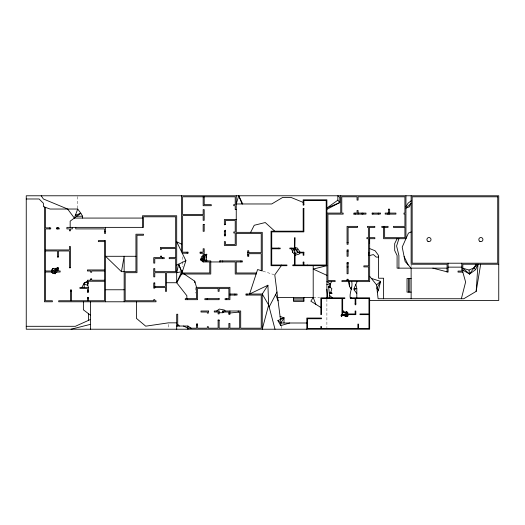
<?xml version="1.0" encoding="UTF-8"?>
<svg xmlns="http://www.w3.org/2000/svg" width="525" height="525" viewBox="0 0 525 525"><rect width="100%" height="100%" fill="white"/><g stroke="black" fill="none" stroke-linecap="round" stroke-linejoin="round"><path stroke-width="0.39" stroke-dasharray="2.62 1.97" d="M313.202 297.458L319.646 297.458M263.045 271.222L273.998 274.621M281.295 326.045L281.597 328.427M195.182 287.529L195.576 293.088M411.134 265.013L411.134 266.582M326.891 299.053L326.891 327.666M182.621 256.856L182.621 261.516M182.621 261.772L182.621 266.923M168.446 324.437L168.446 328.427M77.713 196.56L77.713 208.261"/><path stroke-width="0.79" d="M368.629 255.504L368.826 252.302M369.364 243.502L369.652 238.698L374.843 238.698L374.843 237.668L369.403 237.668L369.403 227.404L374.798 227.404L374.798 226.373L367.454 226.373L367.454 227.404L368.379 227.404L368.379 237.668L366.896 237.668L366.896 238.698L368.629 238.698L368.629 265.873L363.858 265.873L363.858 266.897L368.629 266.897L368.629 280.586L341.959 280.586L341.959 281.617L369.652 281.617L369.652 238.698M289.695 323L280.744 325.605L280.908 323L274.778 274.864L281.295 265.696L281.288 265.013M369.652 276.255L376.537 284.852L378.092 298.738L463.805 298.738L476.168 291.375L477.993 264.233L473.904 267.921L469.58 274.03L462.814 270.132M476.168 291.375L480.677 264.233M104.521 240.601L104.521 300.753L58.708 300.753L58.708 301.783L156.023 301.783L156.023 300.753L154.77 300.753L154.77 299.637L153.74 299.637L153.74 300.753L125.18 300.753L125.18 272.692L136.972 272.692L136.972 235.246L143.502 235.246L143.502 234.216L135.942 234.216L135.942 271.661L121.432 271.661L124.156 256.292L124.156 301.783M206.154 257.565L206.811 254.244L204.186 254.697L205.675 255.478L206.916 260.925M326.891 275.33L313.202 269.076L326.891 265.696L292.76 265.696L292.76 265.013L294.407 265.013L295.089 237.753L294.407 237.753L294.407 248.784M294.407 254.212L292.642 252.276L293.35 248.784M54.022 273.125L55.086 273.781L55.519 272.757M154.77 287.418L165.473 287.418L165.473 291.349L166.504 291.349L166.504 272.692L176.695 272.692L178.671 264.193L185.889 260.682L176.695 241.789L181.598 244.177M377.357 292.182L378.427 290.312L380.612 281.361L371.392 278.427M461.363 298.738L465.616 281.997L462.814 272.101L462.814 264.233L498.75 264.233M330.822 292.202L331.977 293.232L329.287 292.917L330.822 292.202L331.866 288.665L328.538 286.086L329.825 297.832M185.889 260.682L182.621 270.795L182.621 272.987L209.738 272.987L209.738 261.949L203.162 261.949L200.629 259.928L201.613 256.627L203.162 255.577M242.753 203.969L238.724 195.779L236.25 203.969L271.714 203.969L282.627 197.459L291.093 197.459L303.181 202.394M204.698 258.372L205.551 260.925L202.059 258.595L203.162 260.046L204.186 260.046L204.698 258.372L204.186 256.627L203.162 256.627L202.059 258.595L203.162 260.997M398.902 238.698L396.585 245.995L398.902 255.504L398.902 268.144M342.667 314.639L340.974 315.197L341.355 316.358L341.978 314.639L341.978 298.515L321.503 298.515L321.503 314.639L320.821 314.639L320.821 297.832L344.813 297.832L344.813 298.515L342.667 298.515L342.667 314.639L344.105 315.171L346.27 314.639L355.819 314.639L355.819 311.017L355.136 311.017L355.136 313.957L346.27 313.957L345.279 313.136L342.667 312.355L343.731 311.83L343.731 312.67M142.472 218.072L74.333 218.072L77.713 209.035L50.039 209.035L43.385 206.62L43.385 203.267L39.099 198.982L26.25 198.982M351.737 281.617C353.056 287.588 349.04 292.628 350.339 298.515L355.136 298.515L355.136 304.769L355.819 304.769L355.819 298.515L368.97 298.515L368.97 313.957L359.986 313.957L359.986 314.639L368.97 314.639L368.97 328.538L321.503 328.538L321.503 326.478L320.821 326.478L320.821 328.538L307.479 328.538L307.479 318.747L321.503 318.747L321.503 318.058L306.797 318.058L306.797 329.221M348.377 314.639L347.734 316.24L346.539 316.68L343.632 315.479M51.503 270.985L52.566 268.373L55.801 268.373L58.452 267.533L58.452 270.985L60.165 270.985L60.165 272.009L54.16 272.219L53.137 270.644L55.243 269.279L57.094 269.85L57.428 270.985L53.137 270.644M295.089 253.693L298.508 252.341L296.848 251.134L297.498 249.572L295.089 248.784L289.82 248.784L289.82 248.095L294.407 248.095M410.832 203.497L409.382 206.824L405.95 208.162L411.134 203.28M476.168 264.233L473.904 267.921L469.022 270.06L462.814 268.17L469.58 274.03L475.604 269.673L477.993 264.233M356.81 293.488L354.08 289.82L354.08 288.402L357.079 281.617M186.854 298.653L186.854 295.726L176.695 282.732L181.598 271.694L178.671 264.193L176.695 265.099M397.09 238.698L394.688 243.607L394.688 250.517L397.09 255.504L397.09 268.144L447.07 268.144M250.642 232.352L254.238 225.271L265.25 222.541L274.778 231.184M269.148 306.941L276.964 292.031M81.913 287.405L84.203 283.047L87.406 281.157M166.504 282.732L176.695 282.732L181.598 274.017L181.598 270.795L182.621 270.795M206.233 260.925L206.725 260.085M331.564 281.617L328.663 287.26L330.612 287.556M283.992 323L283.992 317.868L277.915 320.578L280.908 323L283.992 317.868L280.068 316.424M405.95 206.548L408.155 203.096L411.134 200.852M267.914 285.226L262.257 294.033L262.257 329.221L268.642 305.018L267.914 285.226L249.585 294.033L257.598 269.528L262.257 270.979L262.257 232.352L236.25 232.352L236.25 195.779M58.026 228.9L58.761 227.876L59.41 228.9L56.634 228.9L56.634 227.876L58.761 227.876M84.203 283.651L84.932 282.831M205.675 255.478L206.811 254.244M300.156 252.886L298.928 254.212L295.089 255.183M351.737 287.201L350.654 288.284L351.737 288.592M224.365 231.157L225.396 230.186L225.396 235.869L224.365 235.869L224.365 231.157L225.396 230.757M345.312 312.355L346.408 311.345L347.76 312.506L347.76 313.957L345.312 312.355L342.667 311.469M358.083 214.115L358.083 210.512L357.053 210.512L357.053 213.091L353.896 213.091L353.896 214.115L355.084 213.091L355.596 214.115M376.537 284.852L380.612 281.361L376.924 288.291L378.427 290.312M57.094 269.85L54.16 272.219M52.034 269.679L53.694 268.373M216.707 311.003L219.26 309.067L224.306 310.006L225.264 311.003M337.851 200.163L326.891 208.018L339.793 202.552L339.793 197.393L337.851 195.779L337.851 200.163L339.793 202.552L326.891 209.317M341.355 316.358L342.667 315.479L346.093 315.479L347.734 316.24L346.867 314.639L346.093 315.479L346.539 316.68L344.571 315.479M326.891 297.832L326.891 199.808L303.181 199.808L303.181 204.98L303.87 204.553M51.457 272.009L52.657 273.125L54.882 273.125L56.825 272.009M347.76 312.506L346.539 313.156L346.408 311.345M219.135 312.729L222.561 312.729L223.899 312.027M354.08 289.82L356.81 288.402L355.819 284.465M56.982 228.224L57.697 227.876L56.634 228.172L57.33 228.9L56.634 228.611L56.982 228.644M90.49 319.469L75.37 326.307L26.25 326.307M247.715 252.669L261.233 252.669L261.233 233.376L236.25 233.376L236.25 245.438L224.365 245.438L224.365 241.612L225.396 241.612L225.396 244.414L235.22 244.414L235.22 232.988L233.776 232.988L233.776 231.965L235.22 231.965L235.22 220.539L225.396 220.539L225.396 224.339L224.365 224.805L224.365 219.516L236.25 219.516M411.134 231.965L408.45 233.093L402.209 247.058L405.103 261.496L411.134 268.144L411.134 298.738M280.409 319.075L283.992 317.868M280.389 318.951L281.833 318.517M87.406 282.102L84.203 283.047L84.203 287.405M369.652 255.524L373.373 254.579L376.215 257.092L378.584 257.092M71.046 329.221L90.49 324.345M54.62 273.669L55.368 273.486M176.695 272.692L181.598 271.694M326.891 284.504L330.258 283.854L326.891 281.617L335.114 281.617L335.114 280.586L327.922 280.586L327.922 214.115L343.186 214.115L343.186 213.091L341.782 213.091L341.782 196.803L357.053 196.803L357.053 200.11L358.083 200.11L358.083 196.803L404.919 196.803L404.919 213.091L403.955 213.091L403.955 214.115L404.919 214.115L404.919 226.373L393.461 226.373L393.461 227.404L404.919 227.404L404.919 237.668L384.635 237.668L384.635 226.373M183.514 326.032L187.911 328.197L196.547 328.197L196.547 323.859L197.571 323.859L197.571 328.197L207.329 328.197L207.329 326.681L208.353 326.681L208.353 328.197L218.111 328.197L218.111 319.902L219.135 319.902L219.135 328.197L228.887 328.197L228.887 323.446L229.917 323.446L229.917 328.197L239.669 328.197L239.669 312.027L228.887 313.117M329.352 293.521L331.977 293.232M343.153 314.816L346.27 314.639L346.27 313.957M347.064 266.936L348.095 266.897M303.181 204.98L303.87 204.98L303.87 200.498L326.209 200.498L326.209 265.013L303.87 265.013M388.625 209.167L389.648 209.167L389.648 214.115M236.25 209.514L235.22 209.514L235.22 205.695L233.697 205.695L233.697 204.665L235.22 204.665L235.22 196.803L182.621 196.803L182.621 214.581L203.162 214.581L203.162 209.632L204.186 209.632L204.186 220.323L203.162 220.323L203.162 215.604L182.621 215.604L182.621 252.177L188.121 252.177L188.121 253.201L182.247 253.201M326.891 213.091L340.758 213.091L340.758 195.779M358.083 213.091L365.991 213.091L365.991 214.115L353.896 214.115M388.658 213.091L385.199 213.091L385.199 214.115L395.916 214.115L395.916 213.091L389.648 213.091M82.569 216.215L76.847 216.215L75.429 215.145L80.837 213.262L82.569 216.215L82.569 218.072M224.365 224.339L225.396 224.339M383.611 227.404L381.833 227.404L381.833 226.373L388.06 226.373L388.06 227.404L384.635 227.404M104.521 231.394L105.545 231.394M224.365 234.885L225.396 234.885M104.521 241.625L98.359 241.625L98.359 240.601L105.545 240.601L105.545 301.783M347.064 242.576L348.095 242.576M271.733 248.095L280.206 248.095L280.206 248.784L271.733 248.784M45.452 249.946L69.398 249.946L69.398 246.52L70.429 246.52L70.429 267.809L69.398 267.809L69.398 250.97L58.452 250.97L58.452 257.184L57.428 257.184L57.428 250.97L45.452 250.97M347.064 251.153L348.095 251.153M294.407 252.203L295.089 252.203L295.089 265.013L303.181 265.013L303.181 262.008L303.87 262.008L303.87 265.696M247.715 254.927L248.738 254.927M135.942 256.292L105.545 256.292L121.432 271.661M57.428 256.364L58.452 256.364M210.768 261.949L235.22 261.949L235.22 274.017L256.134 274.017M303.181 262.828L303.87 262.828M347.064 263.662L348.095 263.662M448.094 267.14L461.783 267.14M69.398 267.461L70.429 267.461M57.428 268.537L58.452 268.537M104.521 269.955L87.406 269.955L87.406 270.985L90.654 270.985L90.654 272.265L91.685 272.265L91.685 270.985L104.521 270.985M45.452 270.985L52.29 270.985L52.657 273.125M45.452 272.009L52.29 272.009L53.261 273.125M432.849 268.144L448.094 272.101L448.094 263.202M462.814 272.101L458.036 272.101L458.036 271.077L461.783 271.077L461.783 263.202M181.598 272.593L182.044 272.593L178.671 264.193M256.469 272.987L236.25 272.987L236.25 261.949L242.379 261.949L242.379 260.925L219.384 260.925L219.384 261.949M181.598 274.017L210.768 274.017L210.768 260.925L204.186 260.925L204.186 248.752L203.162 248.752L203.162 252.177L200.025 252.177L200.025 253.201L203.162 253.201L203.162 256.627L204.186 260.046M411.134 278.434L407.026 278.434L407.026 292.123L411.134 292.123M90.654 279.549L91.685 279.549M347.064 279.93L348.095 279.93M104.521 280.219L91.685 280.219L91.685 278.768L90.654 278.768L90.654 280.219L87.406 280.219L87.406 283.986L88.43 287.405L88.43 292.392L87.406 292.392L87.406 288.435L79.951 288.435L79.951 287.405L88.43 287.405M104.521 281.243L88.43 281.243L88.43 283.986L87.406 283.986M154.77 286.387L165.473 286.387L165.473 272.692L154.77 272.692L154.77 276.846L153.74 276.846L153.74 268.583L154.77 268.583L154.77 271.661L175.665 271.661L175.665 258.654L169.207 258.654L169.207 257.631L175.665 257.631L175.665 248.45L161.418 248.45L161.418 249.388L160.394 249.388L160.394 247.426L175.665 247.426L175.665 216.805L143.502 216.805L143.502 227.371L66.892 227.371L66.892 228.9L69.398 228.9L69.398 230.816L70.429 230.816L70.429 228.9L72.319 228.9L72.319 227.371M196.547 287.359L229.917 287.359L229.917 299.677L225.094 299.677L225.094 298.653L228.887 298.653L228.887 288.382L219.135 288.382L219.135 291.322L218.111 291.322L218.111 288.382L197.571 288.382L197.571 299.677L185.259 299.677L185.259 298.653L196.547 298.653L196.547 287.359L194.729 281.17L182.621 272.987M354.08 288.402L356.81 288.402L356.81 297.832M105.545 289.767L124.156 289.767M70.429 290.994L71.453 290.994M87.406 291.08L88.43 291.08M229.917 294.033L237.07 294.033L237.07 295.057L229.917 295.057M277.659 297.458L313.202 297.458L315.84 304.323M350.339 297.832L369.652 297.832L369.652 329.221L26.25 329.221L26.25 195.779L498.75 195.779L498.75 300.451L369.652 300.451M87.406 298.128L88.43 298.128M293.632 298.83L303.903 298.83M293.632 300.195L303.903 300.195M355.136 303.719L355.819 303.719M342.667 310.82L343.435 310.82L343.987 311.916M222.561 312.027L228.887 312.027L228.887 314.429L229.917 314.429L229.917 311.003M218.111 320.618L219.135 320.618M176.695 322.842L168.446 322.842L145.72 326.176L136.428 318.38L136.428 301.783M280.908 323L306.797 323M196.547 324.824L197.571 324.824M176.695 326.032L187.911 326.032L191.1 328.197M200.629 259.928L201.659 260.052L202.624 261.522M295.089 247.59L297.321 248.043L300.156 252.203M84.203 284.248L87.787 285.246M203.674 260.046L202.939 259.757L203.162 260.321M369.652 248.561L375.126 250.779L378.584 255.504L378.584 278.23L383.611 278.23L383.611 298.738M55.801 268.373L57.428 269.259M56.405 270.414L57.428 270.985L57.428 267.533M320.821 307.44L310.859 301.199L313.202 297.458L313.202 265.696M294.748 250.491L293.705 249.821L295.089 248.784L296.848 251.134M90.49 315.203L83.383 309.822L83.383 301.783M329.556 295.372L332.43 297.832M177.719 324.384L179.373 326.032M473.904 267.921L475.604 269.673M341.978 314.639L342.667 315.479M51.772 270.329L52.29 270.985M74.333 218.072L67.646 209.035L43.385 198.982L41.226 195.779M77.713 209.035L80.837 213.262L70.16 221.169L70.16 227.371M348.351 281.617L349.545 286.512L351.402 289.485M200.957 258.832L201.659 260.052M277.915 320.578L280.744 325.605M404.119 256.581L408.115 264.823M238.724 195.779L242.084 203.969M275.678 294.492L278.086 300.818M54.882 273.125L55.086 273.781M291.585 248.784L292.642 252.276M55.243 269.279L55.716 272.009M275.008 329.221L268.642 305.018L262.257 294.033L245.903 294.033L245.903 295.057L261.233 295.057L261.233 328.197L240.699 328.197L240.699 311.003L222.561 311.003L222.561 312.729M469.022 270.06L469.58 274.03M326.891 289.288L327.836 297.832M194.729 281.17L194.841 282.758M349.315 281.617L349.545 286.512M447.07 272.101L447.07 264.233L411.134 264.233L411.134 195.779M409.762 278.434L409.762 292.123M408.391 278.434L408.391 292.123M405.95 195.779L405.95 238.698L383.611 238.698L383.611 226.373M388.658 209.167L388.625 214.115M387.627 213.091L387.627 214.115M378.269 213.091L378.269 214.115M372.835 213.091L372.835 214.115M362.919 213.091L362.919 214.115M362.033 213.091L362.033 214.115M358.555 328.538L358.555 324.109L357.873 324.109L357.873 328.538M351.553 297.832L351.553 298.515M348.095 280.586L348.095 279.267L347.064 279.267L347.064 280.586M330.409 283.598L330.409 287.378M307.289 265.013L307.289 265.696M303.903 297.458L303.903 301.567L293.632 301.567L293.632 297.458M297.938 251.665L297.938 252.499M293.882 265.013L293.882 265.696M291.113 248.095L291.113 248.784M278.591 248.095L278.591 248.784M261.233 270.657L261.233 253.693L248.738 253.693L248.738 256.377L247.715 256.377L247.715 250.76L248.738 250.76L248.738 252.669M246.96 294.033L246.96 295.057M240.896 260.925L240.896 261.949M238.265 311.003L238.265 312.027M234.878 294.033L234.878 295.057M226.629 298.653L226.629 299.677M222.659 260.925L222.659 261.949M220.323 260.925L220.323 261.949M207.198 298.653L207.198 299.677M204.186 196.803L204.186 204.665L211.273 204.665L211.273 205.695L203.162 205.695L203.162 196.803M203.162 260.046L203.162 261.949M200.911 252.177L200.911 253.201M187.911 326.032L187.911 329.221M187.366 298.653L187.366 299.677M187.215 252.177L187.215 253.201M181.598 195.779L181.598 251.862M177.719 326.032L177.719 314.239L176.695 314.239L176.695 329.221M176.695 282.732L176.695 215.775L142.472 215.775L142.472 227.371M162.599 257.631L162.599 258.654M105.545 227.371L105.545 233.402L104.521 233.402L104.521 228.9L75.738 228.9L75.738 227.371M90.49 301.783L90.49 329.221M88.469 313.674L88.469 320.388M88.43 300.753L88.43 297.367L87.406 297.367L87.406 300.753M71.453 300.753L71.453 289.905L70.429 289.905L70.429 300.753M49.514 227.876L49.514 228.9M45.452 207.375L45.452 227.876L50.715 227.876L50.715 228.9L45.452 228.9L45.452 300.753L52.369 300.753L52.369 301.783L44.422 301.783L44.422 207.001M497.726 196.803L412.158 196.803L412.158 263.202L497.726 263.202L497.726 196.803M303.87 208.405L303.181 208.405L303.181 231.184L271.051 231.184L271.051 265.696L286.919 265.696L286.919 265.013L271.733 265.013L271.733 231.866L303.87 231.866L303.87 208.405M380.244 213.091L372.087 213.091L372.087 214.115L380.244 214.115L380.244 213.091M204.186 224.49L203.162 224.49L203.162 231.315L204.186 231.315L204.186 224.49M357.525 226.373L347.064 226.373L347.064 244.309L348.095 244.309L348.095 227.404L357.525 227.404L357.525 226.373M348.095 249.946L347.064 249.946L347.064 256.272L348.095 256.272L348.095 249.946M303.87 252.203L299.02 252.203L299.02 252.886L303.181 252.886L303.181 255.308L303.87 255.308L303.87 252.203M161.418 256.18L160.394 256.18L160.394 257.631L153.74 257.631L153.74 263.104L154.77 263.104L154.77 258.654L164.233 258.654L164.233 257.631L161.418 257.631L161.418 256.18M348.095 262.447L347.064 262.447L347.064 273.742L348.095 273.742L348.095 262.447M154.77 282.962L153.74 282.962L153.74 288.153L154.77 288.153L154.77 282.962M219.135 298.653L204.875 298.653L204.875 299.677L219.135 299.677L219.135 298.653M208.353 311.003L200.996 311.003L200.996 312.027L207.329 312.027L207.329 313.117L208.353 313.117L208.353 311.003M219.135 311.003L214.272 311.003L214.272 312.027L218.111 312.027L218.111 313.904L219.135 313.904L219.135 311.003M479.85 241.349A2.054 2.054 0 0 0 482.928 239.571A2.054 2.054 0 0 0 479.85 237.792A2.054 2.054 0 0 0 479.85 241.349M427.941 241.349A2.054 2.054 0 0 0 431.025 239.571A2.054 2.054 0 0 0 427.941 237.792A2.054 2.054 0 0 0 427.941 241.349"/></g></svg>
